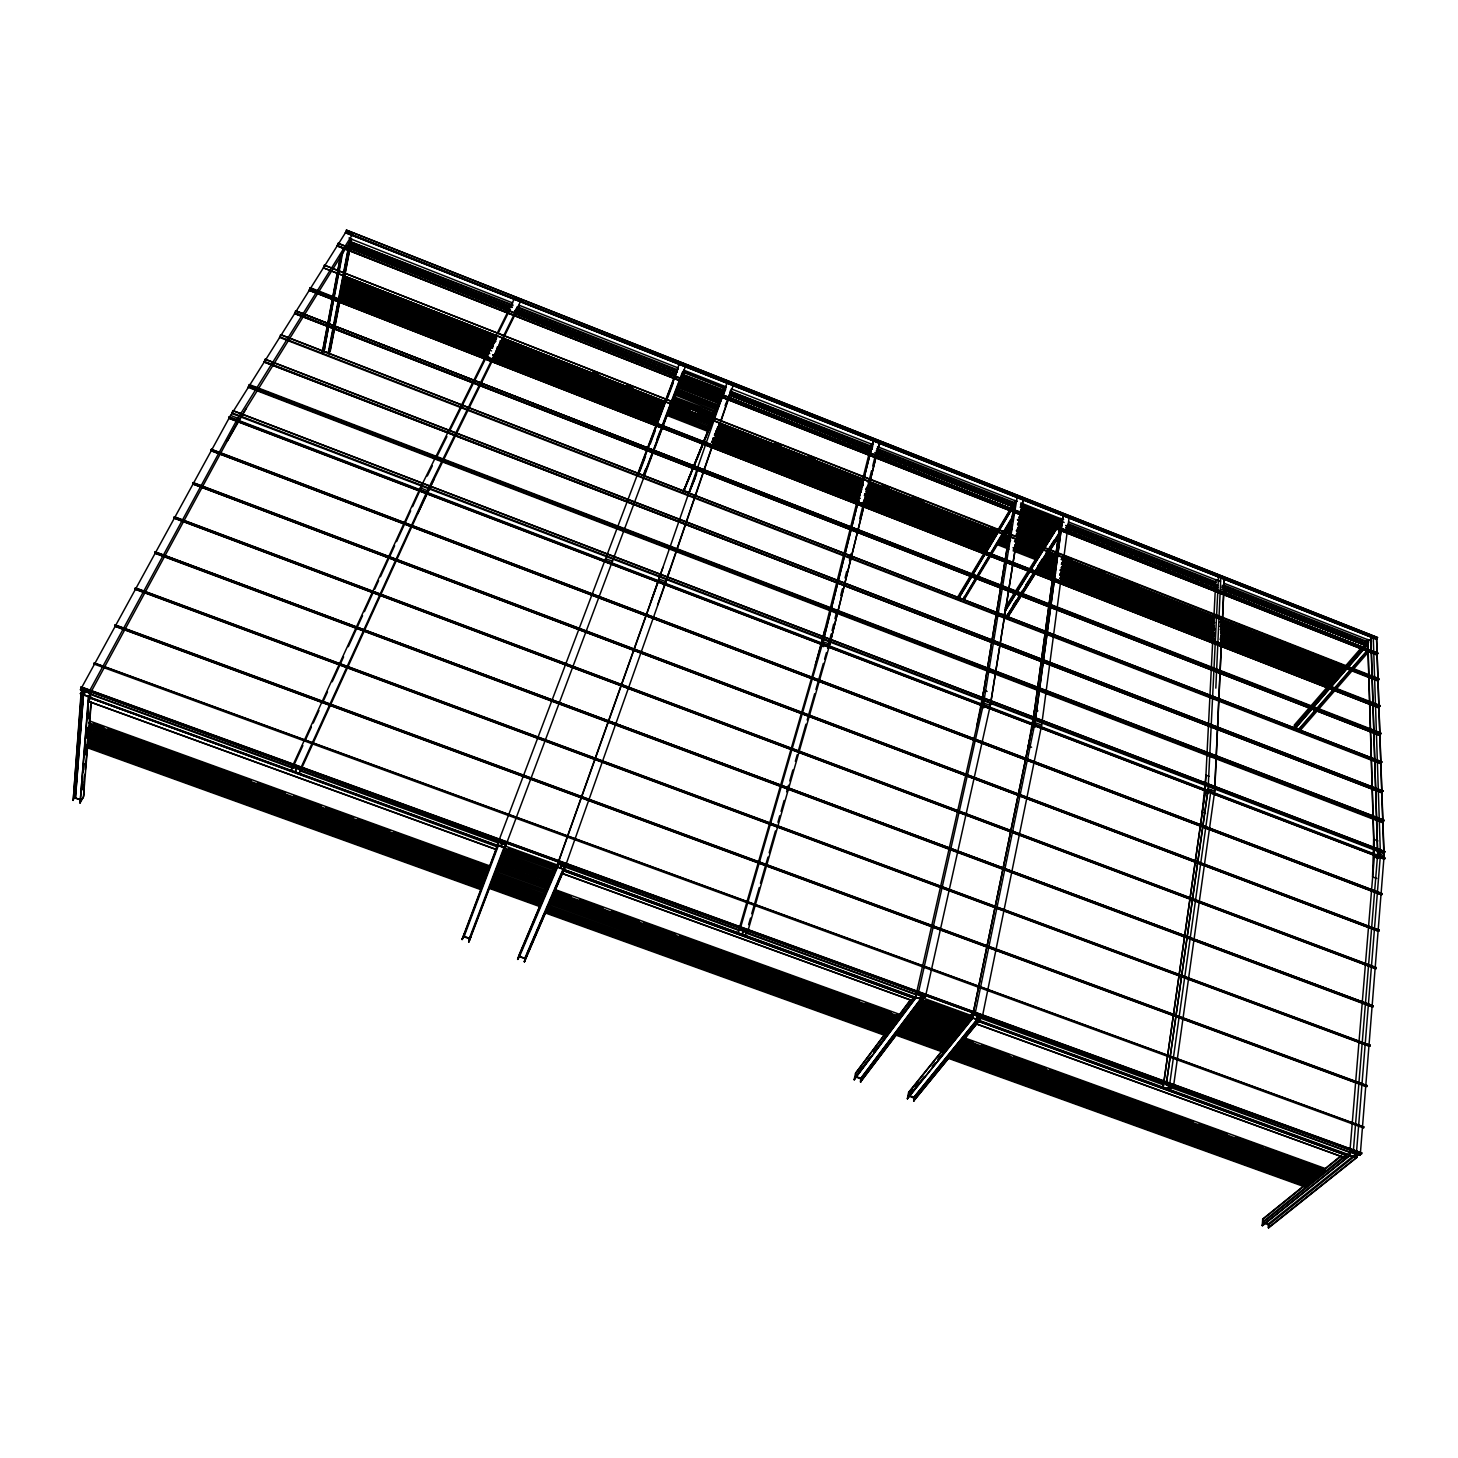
<?xml version="1.0" encoding="UTF-8"?>
<svg xmlns="http://www.w3.org/2000/svg" width="1458" height="1458" viewBox="0 0 1458 1458"><rect width="100%" height="100%" fill="white"/><g stroke="black" fill="none" stroke-linecap="round" stroke-linejoin="round"><path stroke-width="1.5" d="M1353.625 1156.376L1356.742 1157.597L80.372 693.789L82.541 689.67M80.372 693.607L84.254 694.701L84.218 691.384L80.427 689.67L88.519 692.605L84.637 691.657L84.655 695.01L88.446 696.541L80.117 802.902L83.434 796.943L88.264 738.951M81.229 686.937L80.664 688.067L1361.608 1154.043L1361.699 1152.895L81.229 686.937L81.138 688.358L1360.496 1153.825L1361.608 1153.096L81.156 687.155M1171.011 1085.353L1170.373 1089.855L1167.22 1088.634L1169.826 1086.283L1173.38 1087.376L1214.714 791.093L1224.374 577.86L1218.56 575.564L1208.099 788.778L1166.218 1084.788L1169.389 1086.246L1210.997 790.181M94.278 664.374L94.369 662.953L1363.74 1126.87L1363.649 1127.982L93.804 663.973L94.369 662.953M979.849 1017.976L1163.757 1084.989M1373.345 850.36L1372.543 876.878L1376.808 878.5M1373.472 845.932L1373.673 839.298L1377.865 840.901M1302.905 1186.593L1262.683 1219.07L1262.264 1225.613L1262.974 1222.715L1268.023 1224.447L1268.588 1227.873L1356.578 1157.707L1356.724 1153.169M977.425 1019.707L976.641 1024.117L1346.08 1158.308L1346.244 1153.788M1364.597 647.953L1364.907 643.233M1349.725 1155.392L1349.962 1148.594M1367.914 639.734L1367.622 644.454L1221.968 587.1M1350.4 1148.558L1350.545 1151.856L1356.341 1154.153L1380.434 854.753L1373.254 637.11M1295.925 727.67L1367.987 644.4L1368.497 642.377M90.25 697.744L497.324 845.676M115.2 624.917L114.653 625.992L1366.911 1086.611L1367.003 1085.517L115.2 624.917L115.091 626.357L1365.818 1086.483L1366.911 1085.718L115.127 625.117M946.461 1057.615L1304.874 1186.903L1325.176 1170.555L1325.249 1168.532L964.139 1037.731M1214.587 791.238L1224.374 577.86L1221.312 577.186M1215.826 688.121L1220.838 576.694M135.485 587.902L134.938 588.959L1370.101 1046.279L1370.174 1045.222L135.485 587.902L135.357 589.36L1369.007 1046.188L1370.101 1045.404L135.412 588.103M1205.219 792.204L1163.101 1087.376L1205.073 792.35L1215.808 579.573L1218.833 580.339M948.684 1056.011L948.429 1057.451L1304.272 1185.828L1304.363 1183.823M725.391 388.575L726.011 386.789L683.766 370.132L653.585 449.501M1268.588 1227.873L1268.861 1223.499M155.222 551.871L155.077 553.347L1372.124 1006.913L1373.272 1005.911L155.222 551.871L154.694 552.91L1373.199 1006.949L1373.272 1005.911L155.149 552.072M155.587 552.309L1372.288 1005.82M1294.23 729.292L1294.522 724.79L1360.806 648.336M1268.533 1223.991L1263.065 1222.369L1262.956 1219.161L1303.179 1186.684M1367.167 651.325L1299.351 729.401L1294.813 727.068L1294.522 724.79M916.244 994.793L745.931 933.047M173.921 517.79L174.431 516.788L1376.297 967.565L1376.152 968.641L173.921 517.79L1376.224 968.568M682.854 372.555L682.453 374.433M237.144 422.856L88.428 696.724C94.132 692.805 81.466 688.067 81.338 694.136L73.21 800.442L81.01 694.026L82.796 690.964M174.431 516.788L174.267 518.264L1375.149 968.586L1376.297 967.565M82.596 693.935L74.54 798.018L81.028 799.841L79.825 802.793M75.543 792.35L76.6 778.754M76.946 774.234L78.003 760.657M78.532 753.859L79.406 742.541M79.935 735.761L80.992 722.166M81.338 717.646L82.395 704.068M82.924 697.27L83.27 692.75M75.379 797.781L83.489 693.68M85.001 774.234C81.648 778.936 89.43 807.331 75.506 797.526L83.616 693.443M1353.698 1156.194L1356.778 1154.244L1360.223 1155.337L1384.098 855.755L1376.552 637.875L1370.83 635.633L1377.591 853.477L1384.098 855.755M1379.25 930.149L1379.104 931.188L192.656 483.6L193.149 482.598L1379.25 930.149L1378.12 931.188L192.985 484.111L193.149 482.598M1384.936 857.978L1384.79 858.981L228.706 417.699L229.179 416.842L1384.936 857.978L1383.824 859.035L228.979 418.355L229.179 416.842M80.117 802.902L88.756 696.833M1356.578 1157.707L1357.106 1153.078M81.757 788.432L82.304 781.652M83.051 772.612L83.78 763.573M84.528 754.551L85.257 745.512M86.004 736.472L86.733 727.433M87.48 718.393L88.209 709.372M88.956 700.332L89.321 695.812M81.703 790.455L82.45 781.415M83.179 772.375L83.926 763.336M84.655 754.296L85.402 745.275M86.131 736.235L86.879 727.196M87.626 718.156L88.173 711.376M89.102 700.077L89.467 695.557M82.085 789.106L82.45 784.586M84.856 755.226L85.603 746.186M86.532 734.905L87.079 728.125M87.826 719.086L88.191 714.566M89.302 701.025L89.667 696.505M85.894 749.54L86.259 745.02M86.824 738.24L87.571 729.2M481.486 887.758L480.776 889.635L86.678 747.48L89.758 721.017L489.724 865.888L489.013 867.783L88.719 722.84M85.384 769.715L87.261 747.097M89.321 722.239L90.833 704.159M89.011 729.984L91.344 702.009M92.255 690.91L88.738 697.033M487.191 868.057L479.591 888.305L88.3 747.152L90.214 724.334L487.191 868.057L487.901 866.161M643.707 475.399L651.981 453.693M1020.8 502.955L1061.205 518.884L1060.987 520.943L1064.121 522.474M211.392 449.301L211.21 450.814L1380.999 894.683L1382.129 893.626L211.392 449.301L210.918 450.267L1382.056 894.592L1382.129 893.626L211.337 449.501M229.435 417.498L1383.897 858.106M1059.656 534.794L1006.931 618.046L1006.968 615.823L1059.601 532.334M659.125 579.191L666.106 581.633L564.173 869.661L524.479 961.806L524.953 958.69L519.431 956.648L558.031 866.034M349.956 245.527L508.678 308.002M978.245 1019.598L914.166 1098.239L913.656 1100.954L979.594 1020.509L980.505 1016.044M923.953 995.486L922.969 999.915L860.493 1081.945L922.568 999.933C926.359 995.632 914.512 991.258 916.098 997.582L854.133 1079.667L855.518 1073.325L910.43 999.842M1013.146 516.97L963.665 599.402C958.27 599.293 957.961 591.401 958.307 599.22L1015.333 503.247M973.525 1014.586L982.127 1017.812L1041.668 725.027L1069.224 516.679M463.68 935.872L469.512 938.46L471.244 935.763L468.929 941.923L469.385 938.77L463.972 936.801L462.004 939.462L497.433 845.385M1060.841 518.501L1032.319 726.449L972.194 1017.976L1032.428 726.284L1060.841 518.501L1063.611 519.467M1067.256 515.895L1063.192 514.528L1034.943 722.658L1041.668 725.027M1063.301 514.346L1035.052 722.494L974.801 1015.151L1163.885 1083.677M860.493 1081.945L860.676 1078.72L923.351 995.996M1170.227 1089.964L1170.865 1085.481M1166.218 1084.788L1208.226 788.614M1019.871 497.524L1017.228 496.394L1023.279 498.563L990.255 705.599L925.338 997.163L917.137 994.247L917.41 991.003M1023.279 498.563L990.365 705.435L983.603 703.066L1017.32 496.212M981.106 706.893L1014.859 500.604L1017.356 501.37M921.073 995.632L919.233 998.365L915.515 997.363L981.216 706.729L1014.95 500.422M1012.435 506.363L877.224 453.11M1014.458 503.484L876.823 449.264M979.375 1020.782C982.838 1016.262 971.174 1011.724 972.778 1018.194L907.35 1098.694L908.607 1092.315L942.542 1050.125M980.25 1016.208L979.484 1020.636L976.277 1019.106L979.175 1016.736M970.427 1018.285L923.771 1001.318L898.164 1035.052L943.654 1051.473L970.427 1018.285L970.791 1016.299L967.966 1019.78M1014.622 550.395L1035.198 558.45L1059.037 520.47L1059.273 519.139L1055.045 525.882L1021.657 512.742M1005.564 610.446L1061.26 521.344M231.731 413.598L232.861 410.609L1385.1 851.709L1383.988 852.839L232.132 412.869M232.861 410.609L1385.1 851.709M1050.197 551.543L1049.869 553.202M248.152 387.464L249.263 384.529L1383.988 820.125L1382.931 822.075M1035.727 573.049L1049.541 550.267M1049.049 553.347L1037.367 572.721L1049.96 552.855L1056.303 555.37M302.863 745.585L291.454 770.517C296.138 775.583 298.052 765.414 292.165 766.689M943.654 1051.473L944.019 1049.523M1035.198 558.45L1053.35 528.58M944.893 1050.726L944.529 1052.676L896.214 1035.235L896.597 1033.285L923.242 998.056L972.832 1016.098L968.641 1021.293M1013.073 550.796L1035.854 559.708L1036.091 558.378M322.182 352.945L340.826 254.056M264.117 362.021L1381.984 792.879L264.117 362.021L265.192 359.215L1382.968 791.02L1381.965 792.186L264.481 361.438M265.174 359.324L1382.968 791.02M322.418 353.036L341.081 254.166M341.591 254.749L323.312 351.414L328.579 352.872L329.982 351.105L339.696 300.64M324.041 351.141L333.317 300.111M334.137 295.719L341.208 258.376M323.949 351.287L343.596 247.878M328.196 352.909L349.209 243.213L351.56 238.984L348.972 237.982M349.501 243.121L328.67 353.492L338.766 300.84M339.532 297.487L343.669 275.89M344.252 272.318L349.72 243.796M329.089 352.708L339.204 300.056M341.737 286.898L342.575 282.506M343.432 278.113L349.738 245.199M510.409 309.625L349.519 246.293L350.394 241.864L512.669 305.834M350.667 243.595L339.86 300.384L346.22 302.863M328.743 353.857L330.237 351.196L350.503 245.892M351.743 239.513L349.428 243.504L511.886 307.474M486.699 355.661L340.607 299.09L344.744 277.385M426.246 495.009L299.327 773.378C293.368 774.69 295.537 764.192 300.075 769.569M913.929 1101.045L914.749 1096.799M1008.007 613.782L1007.168 618.137L1058.69 536.781M279.553 337.527L280.647 334.666L1381.947 761.933L1380.963 763.117L279.936 336.853M280.647 334.666L1381.947 761.933L1380.89 763.099M907.623 1098.803L908.48 1095.887L914.148 1098.184M941.412 1051.983L908.881 1092.425L908.607 1095.559L914.403 1097.145M976.714 726.339L983.84 690.181L987.121 691.438M294.589 313.543L1379.997 735.488L294.589 313.543L295.646 310.827L1380.963 733.666L1379.906 734.832L294.972 313.014L1379.979 734.832M1380.963 733.666L295.646 310.827M914.02 996.652L913.127 1001.045L562.46 873.652L564.629 866.435L558.578 864.193L557.138 867.091M1011.816 509.115L1012.781 504.559M309.187 290.342L1379.049 707.95L309.187 290.342L310.208 287.682L1379.997 706.146L1378.958 707.312L309.533 289.85L1379.031 707.312M1008.444 547.989L998.147 543.962L998.42 542.649L1008.699 546.677M897.217 1016.499L555.571 892.825L547.023 912.635L883.985 1034.196L897.618 1014.549M899.185 1016.299L899.586 1014.349L555.079 889.562L554.423 891.476L899.185 1016.299L884.897 1035.417L545.201 912.89M996.78 542.996L996.507 544.308L1008.936 549.174M323.694 267.324L324.369 265.192L1379.031 678.663L1378.102 680.54L323.348 267.816L1378.12 681.159M324.369 265.192L1379.049 679.373L1378.029 680.54M984.824 551.817L984.97 550.832M884.897 1035.417L885.298 1033.467M337.126 245.91L1377.227 655.061L337.126 245.91L338.128 243.322L1378.138 653.293L1377.136 654.46L337.436 245.4M338.128 243.322L1378.138 653.293M349.756 245.655L508.55 308.112M345.437 232.697L1376.68 639.315L345.437 232.697L346.421 230.127L1377.573 637.547L1376.589 638.732L345.765 232.241L1376.662 638.732M346.421 230.127L1377.573 637.547M351.032 233.426L346.202 231.53L349.155 233.207M963.392 598.746L964.212 596.832M860.767 1082.036L861.678 1077.808M854.424 1079.777L855.336 1076.879L860.621 1078.701M958.307 599.22L959.2 597.324M555.024 894.082L896.251 1017.593L897.344 1014.896M551.634 901.937L890.966 1024.482M552.199 900.625L891.895 1023.443L892.97 1020.764M983.713 702.902L917.975 994.484L925.447 997.035M549.958 905.837L888.414 1028.09L889.453 1025.284M547.734 910.977L884.988 1032.683L886.063 1030.022L884.988 1032.683M886.92 1028.874L885.844 1031.535L548.281 909.701L550.468 904.288M548.846 908.407L886.664 1030.277M547.169 912.271L884.131 1033.831L885.206 1031.17M554.295 868.458L505.561 850.743M552.564 872.558L503.958 854.898M505.015 852.128L553.712 869.825M550.814 876.714L502.372 859.035M551.981 873.907L503.393 856.375L551.962 873.998L553.111 871.283L504.486 853.513M503.976 854.825L500.24 864.594L548.536 882.108L552.491 872.449M549.119 880.668L500.787 863.136L549.065 880.559L547.406 884.787L499.219 867.237M549.666 879.411L501.315 861.769M550.249 878.062L501.844 860.402M547.971 883.457L499.748 865.87M545.729 888.687L497.67 871.301M494.062 880.687L541.793 898.037L546.276 887.466L498.18 869.934M543.488 893.991L495.611 876.677M543.98 892.533L496.121 875.329M827.615 648.354L831.169 634.03M832.062 630.621L833.684 624.042M834.942 618.739L836.582 612.105M840.737 595.52L842.36 588.923M845.075 577.969L846.697 571.372M849.413 560.401L851.035 553.821M859.728 518.72L862.79 506.108M864.065 501.169L867.164 488.448M868.403 483.6L871.538 470.788M872.741 466.05L875.894 453.128M829.766 644.327L879.739 441.938L873.688 439.551L822.986 641.739L829.857 644.163L747.48 932.464L743.853 931.316L742.158 934.068L745.494 935.562L746.824 931.079M829.857 644.163L879.739 441.938M540.699 900.57L493.041 883.348M542.34 896.725L494.572 879.356M491.528 887.321L539.041 904.47M540.134 901.955L492.531 884.66M820.854 645.766L871.501 444.107M873.688 439.551L823.077 641.575L739.953 929.73C747.134 928.946 740.828 937.476 737.985 932.847L820.945 645.602L823.679 646.641M525.099 959.072L563.9 869.004M815.314 664.976L824.973 629.419M350.576 241.7L513.034 305.032M748.61 924.664L750.542 918.03M751.708 913.783L759.254 887.558M760.438 883.275L767.983 857.085M769.168 852.766L775.437 830.969M777.934 822.276L779.757 815.733M781.051 811.395L784.112 800.478M786.646 791.803L788.486 785.224M789.762 780.923L792.842 769.97M795.357 761.331L797.198 754.715M798.474 750.451L805.928 724.207M807.185 719.997L814.658 693.698M815.897 689.525L823.351 663.408M824.608 659.052L826.467 652.528M861.277 1078.209L855.664 1076.66M517.918 299.747C527.231 302.444 508.97 295.938 517.207 299.2M519.558 305.433L426.21 495.21M90.596 693.953L506.181 844.528L498.454 841.722M565.066 867.073L739.552 930.714M664.265 586.025L675.637 552.801M677.113 548.481L731.588 389.195M666.014 581.815L733.483 384.493M870.663 451.433L729.346 394.881L870.973 450.595M730.713 391.673L870.462 446.768M657.376 583.4L727.414 381.868L731.515 383.49M656.209 422.219L655.681 423.658L649.302 421.198M492.932 358.468L656.136 422.419L493.059 358.139M493.515 357.155L656.756 420.797M656.72 420.906L494.572 357.064M729.073 395.701L728.471 397.414L868.075 452.344M564.1 869.825L566.415 863.264M731.661 389.013L730.112 393.423L872.103 449.337M657.576 604.979L669.732 570.042M495.811 352.563L658.451 416.277L495.975 352.763M496.267 351.56L658.888 415.147L496.23 351.05M496.686 350.066L659.417 413.707L496.649 349.537M492.877 354.75L657.376 419.157L494.043 355.333M495.283 354.385L657.795 418.027L495.392 354.075M557.175 866.562L517.608 959.346L519.795 953.149L519.595 956.412L525.08 958.307L526.374 955.5M524.479 961.806L526.666 955.61M650.633 602.336L662.916 567.417M90.469 730.476L89.467 733.338L484.111 875.912M483.619 877.242L89.339 734.832L90.341 731.989M89.339 743.89L88.337 746.733L479.646 887.794L483.163 878.463L89.211 736.326L90.323 733.429M482.58 879.994L89.084 737.821L90.214 734.923M90.086 736.418L88.956 739.315L482.088 881.306M89.831 737.967L88.829 740.81L481.614 882.546L88.956 740.737L89.959 737.894M481.122 883.858L88.719 742.286L89.831 739.388M88.701 743.708L480.63 885.17L88.592 743.762L89.703 740.864M480.101 886.573L88.464 745.257L89.576 742.359M88.464 746.66L89.448 743.835M500.076 346.348L661.057 409.352L500.039 345.838M500.495 344.835L661.604 407.912L499.42 343.906M660.018 412.14L497.069 348.043M497.524 347.04L660.51 410.81L499.62 347.35M540.663 904.762L539.989 906.657L489.396 888.396L490.107 886.519M725.756 386.68L724.28 390.908L725.337 389.122M663.244 403.538L502.7 340.479M503.119 338.967L663.973 401.624L655.79 423.349M723.678 393.077L682.945 492.622L711.887 421.016M517.9 959.437L519.358 956.63M683.182 492.713L725.756 388.994M538.822 905.327L554.951 867.273L506.035 849.485L491.2 888.141L538.822 905.327L539.496 903.431M706.838 430.001L707.294 428.743L668.857 413.707L668.384 414.965L706.838 430.001L711.194 419.23M657.449 583.218L556.537 866.872L560.291 867.875L561.148 864.703M565.722 866.198L557.977 863.537L659.198 579.008M493.551 882.017L541.228 899.349L493.515 882.108L495.629 876.568M497.123 872.741L545.146 890.127L546.203 887.339M344.507 276.801L496.923 336.689M344.325 278.077L496.631 337.892M495.665 341.263L343.705 281.248L495.793 340.935M496.048 339.204L344.015 279.663L495.939 339.532M494.134 342.357L343.414 282.834L495.21 342.266M493.715 343.869L343.104 284.401L493.679 343.341M491.182 344.562L342.794 285.987L493.26 344.853M492.877 346.895L342.502 287.554L492.84 346.384M489.943 349.082L341.883 290.707L489.888 348.571M490.344 347.587L342.193 289.14L492.421 347.897M341.591 292.274L491.601 350.904M341.281 293.842L489.068 351.597M340.99 295.391L488.649 353.091M488.248 354.604L340.68 296.958L488.12 354.914M644.636 473.012L643.78 474.852M504.523 847.973C509.17 843.599 496.741 839.444 497.743 845.512M682.38 364.518L679.574 363.224L685.825 365.466L504.832 848.082L501.297 846.424L503.01 843.544M487.665 866.435L485.077 873.342L89.831 730.258M657.412 419.047L492.749 355.059M661.604 407.912L499.31 344.234M662.752 404.868L500.276 340.862M499.766 839.207L495.884 849.467L88.391 701.444L91.016 696.851M462.295 939.553L497.925 845.02M675.601 374.487L514.893 310.609M677.205 370.223L647.972 447.788M638.458 472.993L646.386 451.962M678.025 368.09L676.439 372.282L516.096 309.132M463.972 936.801L498.8 844.492M638.531 473.504L646.769 451.67M648.209 447.879L677.387 370.496L676.749 372.191L516.15 308.95M639.971 471.08L645.511 456.372M650.213 443.925L655.043 431.149M667.673 397.688L673.231 382.98M669.131 413.252L707.586 428.16L669.313 412.814M708.059 426.829L669.86 411.375M670.789 408.914L709.445 423.549L670.972 408.477M671.354 407.456L709.918 422.419L671.518 407.019M671.956 405.889L710.502 420.979L671.901 406.017M672.63 404.103L709.044 418.738M673.578 401.643L712.251 416.642L673.687 401.315M674.125 400.166L712.962 414.874L674.307 399.729M675.254 397.25L714.128 411.976M675.983 395.318L714.602 410.828M715.204 409.37L676.494 393.988M676.931 392.822L715.787 407.912L677.059 392.512M677.496 391.345L716.388 406.454L677.606 391.036M678.061 389.869L716.971 404.996L678.17 389.559M717.701 403.21L678.735 388.065M679.191 386.917L718.174 402.043L679.373 386.443M679.756 385.422L718.885 400.257L679.938 384.948M680.321 383.928L719.487 398.781L680.449 383.618M680.886 382.452L719.96 397.633L681.014 382.124M682.599 377.968L721.892 392.858L682.8 377.476M683.182 376.456L722.366 391.692M722.968 390.033L683.747 374.961L722.858 390.361M679.647 363.024L497.123 845.276L500.896 846.278L501.516 843.016M462.004 939.462L464.628 933.393M639.479 471.007L639.06 473.121M677.697 369.694L678.334 367.999L519.176 305.269M708.643 425.39L670.352 410.044M713.327 413.872L674.799 398.399L713.436 413.543M720.562 396.157L711.668 418.1L697.361 412.632M682.144 379.135L721.291 394.353M722.257 391.837L683.292 376.146M723.697 388.393L684.44 372.902M718.047 426.52L861.897 482.507M862.48 481.432L718.648 424.879L862.589 481.122M643.361 474.998L645.821 468.528M656.938 439.314L660.201 430.748M662.533 424.624L682.544 371.972M644.108 475.162L683.547 371.498L725.319 387.956L713.108 417.826M685.825 365.466L682.818 364.682M668.384 414.965L684.895 371.644M469.257 938.697L504.377 846.533M539.023 904.561L540.098 901.718M553.694 869.916L554.805 867M468.638 941.832L506.91 841.594L505.179 844.437M468.929 941.923L507.22 841.722M730.804 391.4L872.813 446.768M554.386 895.267L553.329 898.019L893.626 1021.11L894.665 1018.304M554.969 893.845L553.894 896.706L894.501 1019.944M485.587 871.993L89.959 728.763M486.589 869.314L90.214 725.738M986.392 549.192L863.847 501.333M987.175 547.88L864.539 499.966M987.959 546.568L865.232 498.618M988.743 545.256L865.924 497.251M988.98 544.217L866.216 496.212M990.547 541.574L867.619 493.478M864.922 493.715L990.182 542.923L865.195 493.679M991.349 540.244L866.198 491.291M992.133 538.931L865.742 489.469M866.562 487.774L993.354 537.638L866.836 487.737M995.049 534.649L867.947 485.022M996.652 531.988L869.351 482.252M995.85 533.318L868.658 483.637M1009.082 546.276L998.821 542.267L1007.606 545.201M1008.28 544.199L999.732 540.645L1007.842 544.162M1008.626 542.85L1000.534 539.314L1009.191 542.576M1009.428 541.519L1001.336 538.002L1009.993 541.246M1010.23 540.207L1002.01 536.981L1008.754 539.114M1003.25 535.687L1009.556 537.802M1006.002 530.329L1010.576 531.97M1006.804 528.981L1011.396 530.621M1011.87 528.962L1007.733 527.34L1011.743 529.272M1035.763 556.719L1013.31 547.588M1013.201 547.898L1036.237 556.774L1013.766 547.625M1036.583 555.425L1016.044 547.388M1014.914 544.946L1037.877 554.168L1015.369 544.982M1038.224 552.801L1015.606 543.943M1014.476 541.501L1039.536 551.543L1014.932 541.538M1015.278 540.189L1040.356 550.213L1015.734 540.225M1041.522 547.552L1016.773 537.838M1041.176 548.901L1016.426 539.205M1042.361 546.221L1016.098 535.414M1044.019 543.579L1017.265 532.735M1043.782 544.636L1016.445 534.065M1044.839 542.248L1018.067 531.386M1016.335 530.912L1045.459 541.975L1016.463 530.603M1046.516 539.606L1017.502 528.215M1017.155 529.582L1046.297 540.645L1017.283 529.272M1048.174 536.927L1017.648 524.406M1018.778 526.885L1047.956 537.984L1018.905 526.575M1049.013 535.596L1017.994 523.058M1050.471 533.974L1019.288 521.709M1051.546 531.587L1020.327 519.303M1017.556 519.54L1051.2 532.954L1018.012 519.54M1052.384 530.238L1019.069 517.134M1055.774 524.844L1022.35 511.685M1038.406 571.135L1053.241 576.931M1053.952 575.946L1038.625 570.078L1054.061 575.637M1056.613 523.495L1021.22 509.188M1054.28 574.58L1039.445 568.784L1052.767 573.523M1057.469 522.128L1020.418 506.983M1055.501 573.322L1040.265 567.508L1055.61 573.012M1054.225 571.208L1041.085 566.196L1054.334 570.898M1020.782 505.616L1058.964 520.47M1042.397 564.975L1055.173 569.604M1054.116 566.433L1043.673 562.004L1054.735 566.196M1054.954 565.139L1044.511 560.692L1055.556 564.884M1055.774 563.845L1045.204 559.708L1054.28 562.752M1054.499 561.713L1046.151 558.086L1057.232 562.278M1046.862 557.084L1055.337 560.401M1047.701 555.771L1056.667 559.143M1048.539 554.459L1057.014 557.776M729.273 395.136L870.918 450.777M1329.751 685.388L1221.986 642.942M1331.701 684.094L1221.494 641.046M1220.419 642.577L1330.68 685.278L1220.546 642.267M1332.721 682.909L1220.31 638.987M1220.911 636.016L1334.781 680.54L1332.812 681.834L1333.742 681.724L1222.077 638.075M1333.851 680.649L1334.781 680.54M1334.872 679.446L1335.801 679.337L1221.057 634.959M1220.583 633.027L1336.84 678.152L1220.71 632.736M1220.966 631.35L1337.861 676.949L1221.658 631.496M1339.118 674.38L1220.638 628.362M1220.364 629.728L1338.9 675.765L1220.492 629.419M1340.03 673.487L1340.977 673.359L1221.585 627.122M1341.068 672.284L1342.016 672.156L1220.419 625.045M1342.107 671.081L1343.055 670.953L1220.073 622.785M1343.146 669.878L1344.094 669.751L1220.328 621.418M1344.185 668.675L1345.315 667.199L1329.532 686.426M727.414 381.868L730.13 383.345M887.558 1029.239L549.411 907.022L887.558 1029.239L888.633 1026.56M889.289 1026.924L890.364 1024.245L889.289 1026.924L550.45 904.379M893.79 1019.47L892.752 1022.277L552.782 899.24L892.715 1022.167L893.845 1019.598M901.5 1029.421L900.406 1032.1L945.896 1048.539L946.935 1045.732M951.545 1040.01L950.507 1042.816L904.817 1026.286L905.91 1023.589M910.12 1019.124L911.214 1016.408L910.156 1019.251L956.102 1035.873L957.195 1033.175M911.068 1018.067L957.031 1034.724L911.068 1018.067L912.107 1015.224M721.163 394.662L724.152 387.117L717.956 384.675M682.945 492.622L725.41 388.484M961.915 1027.325L960.804 1030.041L914.658 1013.31L915.77 1010.576M916.626 1009.264L915.569 1012.125L961.751 1028.874L962.809 1026.031L961.751 1028.874M922.112 1002.047L921.037 1004.908L967.474 1021.766L968.586 1019.033M944.055 1050.817L945.094 1048.01L944.055 1050.817L898.657 1034.415M944.984 1049.669L899.477 1033.139L944.984 1049.669L946.06 1047.008M947.846 1044.602L946.807 1047.391L947.9 1044.712M903.924 1027.453L949.577 1043.964L950.671 1041.285M908.37 1021.602L954.225 1038.205L955.336 1035.508M955.154 1037.039L956.211 1034.214L955.154 1037.039L909.263 1020.418M912.854 1015.697L958.908 1032.392L959.965 1029.548M960.913 1028.382L959.856 1031.207L963.738 1025.029M952.347 1052.64L1309.393 1181.563L952.347 1052.64L953.423 1049.979M964.704 1023.662L963.647 1026.505L916.681 1009.392M964.613 1025.32L918.248 1008.407L964.613 1025.32L965.652 1022.477M965.56 1024.154L919.16 1007.205L965.56 1024.154L966.672 1021.42M966.508 1022.951L967.638 1020.217L966.508 1022.951L920.126 1006.111M968.44 1020.582L969.497 1017.72L968.44 1020.582L921.966 1003.705M922.878 1002.484L969.388 1019.397L970.518 1016.645M696.559 474.342L688.923 493.004L697.981 469.531M689.178 492.622L695.12 478.115M725.082 405.67L730.185 393.241M519.795 953.149L539.879 905.837M557.339 864.703L559.088 860.584L517.608 959.346M557.649 864.813L559.398 860.694M524.698 958.526L563.572 868.057M527.267 953.441L544.034 914.458M554.623 889.817L561.694 873.415M525.5 957.997L562.551 871.866M524.206 961.697L563.881 869.551L914.148 997.181M948.684 1057.123L1304.509 1185.5L1305.511 1182.784M1305.73 1184.534L1306.842 1181.946L1305.73 1184.534L949.541 1055.884M1306.951 1183.55L1307.935 1180.816L1306.951 1183.55L950.507 1054.881L948.429 1057.451M1314.187 1176.005L1313.075 1178.593L955.045 1049.122L951.381 1053.642L1308.172 1182.566L1309.156 1179.832M954.133 1050.252L1311.835 1179.595L1312.947 1177.007M1315.535 1176.606L1316.538 1173.872L1315.535 1176.606L956.904 1046.844M956.958 1046.972L957.888 1045.823L1316.774 1175.604L1317.759 1172.87M1318.998 1171.868L1317.996 1174.619L958.763 1044.566L962.517 1040.155L1323.026 1170.665M959.747 1043.545L1319.235 1173.617L1320.237 1170.865M1321.495 1169.863L1320.492 1172.615L1321.604 1170.009M557.977 863.537L916.262 994.338M323.731 350.685L324.642 349.027M300.038 769.715L427.431 490.508M292.129 766.853L420.341 487.81L427.376 490.708L521.035 300.476M305.706 739.406L311.392 727.013M313.251 723.059L318.974 710.502M323.676 700.35L327.503 691.93M332.205 681.779L343.614 656.847M348.316 646.696L362.568 615.586M364.409 611.667L372.938 592.987M374.779 589.068L378.606 580.667M380.429 576.767L394.644 545.729M396.54 541.629L410.682 510.81M412.578 506.691L419.175 492.312M417.735 513.781L433.791 479.791M420.086 490.581L422 486.735M427.285 476.001L432.333 465.813M437.4 455.625L446.895 436.598M450.558 429.126L485.113 359.652M487.008 355.734L496.176 337.381M498.144 333.317L508.259 312.941M420.287 488.011L514.729 297.997M88.519 692.787L237.854 418.136M80.427 689.834L230.601 415.366L237.818 418.337L352.581 234.282L349.574 233.262M72.9 800.333L75.123 796.341M88.3 747.152L89.066 745.803M86.678 747.48L87.699 745.676M348.553 248.115L350.886 243.905M91.963 690.6L89.74 693.334M227.193 441.318L246.42 408.112M996.215 531.97L985.189 550.468L862.881 502.7M959.018 594.809L984.423 552.655M1013.037 504.632L984.715 552.126L974.144 548.026M1014.987 500.878L1014.112 505.252L876.349 450.996M958.872 596.65L985.207 552.491M986.738 550.286L997.564 532.134M998.949 529.436L1014.64 502.646L877.042 448.426M958.69 597.488L1013.656 505.325M958.088 599.147L1014.221 505.088M963.301 598.91L1013.93 514.364M963.847 598.564L989.144 556.391M991.458 552.564L1002.229 534.776M1004.106 531.459L1011.378 519.522M964.449 599.238L1013.018 518.829M998.147 543.962L1011.998 520.925M237.107 423.075L351.56 238.984M1349.652 1151.966L1166.364 1084.661M230.583 415.585L346.202 231.53M1004.999 607.913L1060.968 518.775L1060.422 523.276M1035.854 559.708L1060.731 520.105L1020.545 504.268M1004.872 609.754L1060.895 520.652M309.843 288.32L1379.961 705.417M1004.708 610.592L1060.731 521.508M1005.218 610.428L1061.278 521.162M1012.563 606.127L1016.153 600.441M1018.541 596.668L1022.131 590.982M1025.721 585.296L1034.105 572.046M1037.695 566.36L1042.488 558.797M1046.06 553.111L1054.444 539.861M1057.724 535.961L1007.004 615.64M1007.278 616.26L1058.763 534.922M90.287 694.373L293.186 768.384M917.009 991.039L915.697 997.636L854.133 1079.667M883.931 1035.781L855.518 1073.325M898.657 1016.08L910.721 999.951M884.714 1036.602L894.1 1024.081M896.779 1020.491L903.486 1011.542M856.32 1075.421L861.678 1068.258M873.743 1052.166L877.752 1046.789M887.138 1034.269L899.203 1018.176M904.561 1011.014L911.268 1002.083M861.022 1069.498L870.408 1056.977M878.463 1046.243L903.942 1012.253M909.3 1005.091L916.007 996.142M856.939 1075.111L871.702 1055.446M874.381 1051.856L902.538 1014.294M909.245 1005.364L915.952 996.415M860.73 1078.464L921.328 998.092M861.04 1079.376L923.096 997.272M1370.812 640.244L1367.677 639.643L1374.201 856.867L1378.43 858.489M1376.552 637.875L1383.934 855.901M970.828 1014.968L973.652 1011.451L972.486 1018.085L907.35 1098.694M953.878 1037.276L956.703 1033.777M909.792 1093.227L912.617 1089.727M915.442 1086.21L918.285 1082.693M932.191 1066.399L935.034 1062.882M937.859 1059.383L949.176 1045.331M908.753 1095.924L924.372 1076.369M938.496 1059.073L941.321 1055.556M944.164 1052.056L948.411 1046.789M951.236 1043.29L972.522 1016.7M721.655 393.332L682.727 377.64M913.783 1097.437L977.808 1018.613M913.729 1097.692L977.771 1018.887M913.656 1100.954L979.193 1020.527M719.377 398.927L680.394 383.782M1380.926 732.918L295.628 310.937M1380.908 763.864L279.572 337.418M1381.892 792.168L1382.895 791.001M1363.503 644.837L1368.133 639.825L1368.497 642.194M1294.631 726.685L1328.402 687.575M1331.354 684.185L1367.713 641.739L1224.355 585.259M1328.894 687.502L1345.242 668.566L1220.747 619.796M1366.583 644.254L1295.014 727.378M715.914 407.602L676.986 392.676M1295.706 727.578L1367.75 644.308M1298.95 728.909L1367.203 650.45M1368.807 651.562L1299.461 731.315M1383.915 820.198L248.881 385.24L1384.025 820.927M1382.949 822.877L248.17 387.354M1384.025 853.677L231.749 413.489M977.571 1020.272L1346.591 1154.444M1365.034 645.165L1223.043 589.214M709.226 423.968L670.917 408.604M707.695 427.85L669.258 412.942M716.862 429.399L862.225 486.443M1169.389 1086.246L1166.71 1088.379L1163.229 1087.267M1306.076 1182.438L1312.893 1176.934L1311.835 1179.595M1315.116 1176.715L1318.633 1173.872M1323.882 1169.644L1341.378 1155.52M1304.272 1185.828L1341.652 1155.629M1262.774 1221.804L1346.791 1154.116M1262.701 1223.062L1348.504 1154.025M1262.264 1225.613L1349.871 1155.265M1262.537 1225.704L1350.163 1155.374L1350.381 1152.349L1354.19 1153.515M1268.023 1224.191L1354.682 1154.936M1268.496 1225.139L1354.628 1156.267M1268.314 1227.764L1356.305 1157.597C1358.163 1150.198 1352.313 1159.639 1349.598 1155.173L1374.347 856.721L1367.823 639.479M1369.098 1046.006L1370.174 1045.222M1365.909 1086.283L1367.003 1085.517M876.659 441.227L879.648 442.138M1362.556 1127.799L1363.74 1126.87M1360.587 1153.624L1361.699 1152.895M1360.223 1155.337L1353.206 1152.786L1377.737 853.331L1370.83 635.633M89.211 736.326L483.108 878.573M1058.836 520.779L1020.655 505.926M1051.2 532.954L1017.429 519.85M1047.846 538.294L1018.322 526.867M993.354 537.638L866.435 488.084M1046.17 540.954L1018.759 530.366M999.732 540.645L1008.407 543.889M990.182 542.923L864.794 494.025M1040.356 550.213L1015.151 540.499M1039.536 551.543L1016.408 542.631M1037.877 554.168L1014.804 545.256M562.569 865.214L560.747 868.111L564.246 869.515M1338.772 676.056L1221.804 630.421M1337.751 677.259L1220.856 631.66M1336.713 678.444L1222.004 633.72M922.367 996.087L919.615 998.42L922.969 999.915M952.366 1040.52L906.584 1023.953M111.92 738.131L118.317 740.445M369.986 831.479L376.383 833.794M628.034 924.828L634.449 927.142M660.073 936.419L666.488 938.733M696.395 949.559L702.811 951.874M1039.098 1073.507L1045.495 1075.822M957.833 1045.714L1316.774 1175.604M103.044 739.552L109.441 741.867M692.186 952.511L698.582 954.826M903.049 1028.619L948.593 1044.985M1314.296 1177.608L956.029 1048.102M955.099 1049.25L1313.075 1178.593M901.281 1030.952L946.807 1047.391M507.038 889.781L513.234 892.004M251.888 797.927L258.285 800.242M288.137 811.013L294.534 813.327M671.774 949.595L678.189 951.91M703.85 961.186L710.265 963.501M740.208 974.309L746.624 976.623M776.549 987.449L782.964 989.763M986.629 1063.338L993.044 1065.652M1018.668 1074.91L1025.083 1077.225M1054.991 1088.014L1061.388 1090.329M1091.295 1101.136L1097.692 1103.451M651.234 945.149L657.649 947.463M1023.115 1079.412L1029.512 1081.727M1055.1 1090.967L1061.497 1093.263M1249.141 1161.024L1255.538 1163.32M1285.391 1174.109L1291.788 1176.424M548.299 909.61L885.844 1031.535M950.452 1054.772L1306.824 1183.404M299.601 770.717L498.344 842.997M1170.173 1087.322L1349.762 1152.385M505.543 846.169L557.503 865.068M508.878 848.356L555.626 865.341M926.267 1000.115L968.659 1015.515M508.714 848.756L523.55 854.151M532.061 857.14L538.403 859.546M549.028 863.3L555.352 865.706M926.049 1000.388L932.391 1002.685M949.304 1008.845L968.404 1015.88M972.304 1017.848L975.894 1018.96L977.826 1016.262M497.233 845.932L90.123 697.945L496.923 846.734M88.391 701.262L495.957 849.303M562.533 873.488L913.237 1000.899M976.769 1023.972L1346.244 1158.181M962.699 1027.69L916.481 1010.923M913.765 1014.495L959.856 1031.207M923.734 1020.946L930.004 1023.224M93.385 723.296L104.047 727.141M108.311 728.69L251.195 780.431M257.592 782.764L285.312 792.788M293.842 795.886L321.562 805.928M325.827 807.477L353.547 817.519M357.811 819.05L389.815 830.641M394.079 832.19L485.769 865.396M556.227 890.911L571.171 896.324M579.701 899.422L603.175 907.915M611.704 911.013L639.442 921.055M643.707 922.604L675.71 934.195M679.975 935.726L859.199 1000.644M865.615 1002.958L891.202 1012.235M964.996 1038.953L973.525 1042.051M982.054 1045.131L1009.756 1055.173M1014.021 1056.704L1046.006 1068.295M1050.27 1069.844L1193.081 1121.566M1199.478 1123.881L1227.199 1133.905M1235.728 1137.003L1263.43 1147.045M1267.695 1148.576L1323.117 1168.66M108.165 729.109L123.201 734.449M140.132 740.682L159.432 747.571M161.455 748.41L167.852 750.724M172.117 752.273L199.928 762.224M208.366 765.395L219.101 769.186M225.407 771.574L231.895 773.815M240.424 776.895L246.821 779.21M257.392 783.146L268.126 786.937M293.641 796.268L304.376 800.059M325.608 807.86L340.607 813.181M357.593 819.432L376.838 826.303M393.842 832.554L413.07 839.425M415.147 840.282L421.544 842.596M425.809 844.146L453.566 854.078M457.794 855.718L472.756 861.04M479.117 863.446L485.532 865.669M579.555 899.714L590.217 903.668M611.54 911.305L626.484 916.699M643.543 922.878L662.734 929.839M679.793 936.018L698.983 942.962M711.777 947.591L775.765 970.864M780.012 972.304L807.768 982.455M811.997 983.895L822.695 987.868M829.055 990.073L844.018 995.595M865.305 1003.195L876.021 1007.168M981.835 1045.386L996.798 1050.908M1013.784 1056.959L1037.221 1065.452M1050.015 1070.081L1128.929 1098.767M1135.235 1100.954L1145.988 1104.945M1150.143 1106.349L1156.631 1108.791M1167.202 1112.527L1184.333 1118.833M1199.15 1124.1L1218.323 1131.043M1235.382 1137.222L1254.554 1144.165M1265.198 1148.011L1322.734 1168.842M963.793 1039.7L1325.176 1170.555M600.277 908.735L606.656 911.141M632.225 920.399L638.622 922.714M668.457 933.521L674.854 935.836M817.592 987.412L828.272 991.385M849.577 999.095L860.238 1002.958M885.808 1012.216L896.47 1016.08M970.335 1042.816L981.052 1046.698M1006.749 1056.011L1013.182 1058.326M1038.88 1067.639L1045.313 1069.972M1071.01 1079.266L1081.727 1083.148M1107.424 1092.443L1113.857 1094.776M1139.555 1104.089L1150.253 1107.971M1171.685 1115.716L1182.383 1119.598M1208.099 1128.893L1218.797 1132.775M1240.211 1140.539L1250.928 1144.402M1272.342 1152.166L1283.058 1156.048M1308.755 1165.343L1319.472 1169.225M326.246 811.067L332.661 813.382M394.699 835.835L401.114 838.15M426.775 847.444L433.19 849.777M463.134 860.603L469.549 862.936M769.168 971.393L775.601 973.707M837.712 996.197L844.146 998.53M869.843 1007.824L876.276 1010.157M990.729 1051.582L997.163 1053.915M94.296 663.171L1363.649 1127.052M174.359 516.989L1376.224 967.748M193.094 482.817L1379.177 930.332M193.039 483.892L1378.211 931.006M1031.608 747.225L1028.291 745.967L1034.615 709.609L1037.896 710.866M1205.529 813.364L1202.267 812.124L1205.93 775.146L1209.156 776.367M211.282 450.613L1381.091 894.501M605.544 558.724L612.56 561.202M1208.099 788.778L1214.714 791.093M229.034 418.154L1383.915 858.853M981.216 706.729L983.877 707.75M1032.428 726.284L1035.089 727.287M1205.073 792.35L1208.318 793.589M248.553 386.753L1383.004 822.093M684.44 488.43L684.203 490.581L688.741 492.604M1002.867 614.037L1006.913 615.786M373.029 312.887L377.257 314.527M434.484 336.871L442.959 340.188M466.268 349.3L470.515 350.941M527.741 373.284L536.216 376.601M593.442 398.945L597.671 400.604M620.999 409.698L627.341 412.177M711.34 444.982L715.568 446.622M772.54 468.875L776.75 470.515M806.292 482.051L810.52 483.71M867.492 505.944L873.816 508.423M901.244 519.139L907.587 521.6M932.901 531.496L937.13 533.136M951.892 538.913L956.12 540.554M1080.396 589.087L1088.853 592.385M1112.126 601.48L1116.372 603.138M1131.171 608.915L1135.418 610.574M1145.988 614.693L1150.216 616.351M1192.535 632.881L1201.009 636.18M1239.081 651.052L1243.328 652.71M1258.126 658.487L1262.373 660.146M1300.445 675.018L1306.805 677.496M1319.49 682.435L1327.965 685.752M309.825 288.283L1379.997 706.146M350.467 304.522L361.055 308.659M369.548 311.976L378.023 315.274M384.383 317.753L424.642 333.481M428.889 335.14L439.478 339.277M443.724 340.935L454.313 345.072M462.787 348.371L473.394 352.526M477.641 354.166L483.983 356.663M496.704 361.62L517.9 369.895M522.146 371.553L532.735 375.69M536.981 377.349L551.817 383.144M556.045 384.784L566.652 388.922M575.126 392.238L583.601 395.555M589.961 398.034L611.157 406.308M615.404 407.967L645.074 419.539M716.68 447.497L729.328 452.454M735.67 454.914L756.775 463.152M760.985 464.81L790.546 476.347M794.756 477.987L805.308 482.106M809.536 483.764L824.299 489.524M828.527 491.182L839.079 495.301M843.289 496.941L853.841 501.06M866.508 505.999L872.85 508.478M877.06 510.136L889.726 515.075M896.05 517.535L908.717 522.493M915.059 524.953L950.926 538.968M955.154 540.608L969.916 546.385M1041.613 574.379L1052.184 578.498M1060.659 581.815L1069.133 585.114M1075.475 587.592L1096.653 595.866M1100.881 597.507L1130.515 609.079M1134.743 610.738L1145.332 614.875M1149.578 616.534L1160.149 620.652M1168.623 623.969L1210.96 640.499M1227.891 647.115L1238.48 651.234M1242.708 652.892L1257.543 658.67M1261.771 660.328L1272.36 664.465M1276.588 666.124L1289.291 671.081M1295.633 673.56L1327.4 685.953M1006.931 528.671L1011.506 530.311M1017.137 533.045L1044.493 543.615M1006.129 530.019L1010.704 531.66M1016.335 534.375L1043.673 544.946M1009.902 532.99L1005.2 531.66L1009.774 533.3M1015.971 535.724L1042.835 546.258M675.036 403.884L689.324 409.334M592.568 372.173L598.91 374.651M626.393 385.422L632.736 387.919M774.745 443.578L781.105 446.057M808.607 456.846L814.967 459.343M882.691 485.879L889.034 488.375M912.325 497.488L922.896 501.643M990.638 528.179L996.98 530.676M1064.96 557.321L1071.284 559.799M1098.676 570.534L1105 573.012M1123.972 580.448L1138.734 586.244M1239.92 625.901L1246.244 628.38M1273.636 639.114L1279.96 641.593M1307.37 652.327L1313.694 654.806M1004.033 534.357L1010.23 536.781M344.489 276.4L497.05 336.361M503.174 338.584L663.919 401.752M719.286 423.276L863.3 479.737M1062.208 557.831L1214.478 617.317M719.122 423.749L863.172 480.046M867.401 481.705L996.525 532.298M1049.359 553.147L1056.193 555.68M1062.098 558.141L1214.806 617.973M1220.619 620.106L1345.005 668.839M672.029 405.688L710.502 420.979M1002.922 535.341L1009.428 538.111M1002.794 535.651L1008.972 538.075M502.81 340.17L663.372 403.21M1048.648 554.149L1057.123 557.466M1061.369 559.143L1213.967 618.921M344.197 278.405L496.504 338.22M868.531 483.947L995.723 533.628M1061.242 559.453L1213.858 619.231M1220.218 621.709L1343.966 670.06M671.464 407.147L709.918 422.419M1002.12 536.672L1010.686 540.244M1047.828 555.462L1056.795 558.833M1062.645 561.275L1213.712 620.288M500.149 341.19L662.697 404.996M717.937 426.629L861.769 482.817M867.838 485.332L994.939 534.958M1062.517 561.585L1213.585 620.598M1221.385 623.787L1342.927 671.263M1016.171 543.67L1038.825 552.546M1001.336 538.002L1009.884 541.556M1015.716 543.634L1038.716 552.855M499.857 342.393L662.278 406.126M717.464 427.741L863.318 484.712M867.255 486.389L994.137 536.307L867.419 486.68M1046.99 556.774L1055.957 560.145M1061.807 562.588L1214.204 622.256M1220.546 624.735L1342.016 672.156M343.596 281.576L495.501 341.063M501.844 343.541L662.151 406.454L501.989 343.742M863.191 485.022L717.464 427.959L862.917 485.058M1047.354 557.138L1055.829 560.455M1062.189 562.952L1214.751 622.675M1221.111 625.172L1341.889 672.466M869.241 487.537L993.718 536.271M1061.679 562.879L1214.077 622.548M1000.534 539.314L1009.082 542.886M716.99 429.089L862.607 486.097M1061.479 563.936L1213.931 623.623M1220.273 626.12L1340.977 673.359M343.286 283.144L494.262 342.029M716.88 429.181L862.498 486.407M1046.151 558.086L1056.74 562.223M1061.351 564.246L1213.803 623.933M1220.164 626.411L1340.85 673.669M1014.568 546.313L1037.185 555.152M1062.955 565.011L1213.129 623.805M1016.171 547.078L1037.057 555.462M716.407 430.511L861.915 487.464M866.143 489.123L992.679 538.64M1062.754 566.069L1212.983 624.881M1221.44 628.179L1339.938 674.562L1220.765 628.052M342.976 284.729L493.843 343.541M499.93 346.147L661.185 409.042M716.297 430.62L861.806 487.774M865.852 489.141L992.552 538.95M1045.331 559.398L1055.902 563.535M1062.627 566.378L1214.423 625.573M716.17 430.93L861.532 487.81M1062.117 566.324L1214.295 625.883M998.949 541.957L1009.209 545.966M861.222 488.849L715.805 431.951L861.113 489.159M867.546 491.328L991.896 539.97M1061.916 567.381L1214.149 626.94M342.685 286.315L493.424 345.054M497.378 346.84L660.638 410.5M866.307 490.963L991.768 540.28M1014.877 549.101L1035.435 557.138M1044.511 560.692L1055.446 565.194M1061.406 567.308L1214.022 627.25M715.586 432.352L861.951 489.615M1061.278 567.618L1213.348 627.122M671.409 415.712L708.132 430.074M998.839 543.816L1005.054 546.24M1013.328 549.484L1031.954 556.774M715.222 433.372L860.53 490.216M866.854 492.695L991.094 541.301M1063.174 569.495L1213.202 628.179M342.375 287.882L493.004 346.585M496.959 348.353L660.091 411.94M715.113 433.463L861.368 490.69M866.726 493.004L990.984 541.611M1043.673 562.004L1054.608 566.506M1060.95 568.985L1214.642 628.872M497.105 348.553L659.964 412.249M715.003 433.791L861.259 491M1062.554 569.732L1214.514 629.182M666.853 415.366L707.695 431.331M714.639 434.794L860.949 492.02M1053.897 567.49L1042.743 563.608L1055.392 568.565M1060.239 569.969L1214.368 630.257M342.065 289.449L492.585 348.079M496.54 349.865L659.545 413.379M714.529 434.885L860.84 492.348M1042.853 563.298L1055.884 568.62M1060.112 570.278L1214.241 630.549M714.42 435.213L860.566 492.367M1061.716 571.026L1213.566 630.421M716.17 437.054L860.256 493.405M864.503 495.046L989.526 543.943M1061.497 572.083L1213.42 631.496M1221.859 634.795L1335.801 679.337M341.773 291.017L490.052 348.772M496.121 351.378L658.998 414.837M716.06 437.145L860.147 493.715M864.375 495.374L989.399 544.253M1042.033 564.592L1055.045 569.914M1061.005 572.01L1213.311 631.788M1221.184 634.649L1335.674 679.647M715.951 437.455L859.874 493.733M1041.905 564.902L1054.553 569.859M1060.877 572.32L1214.733 632.48M715.586 438.475L859.582 494.772M1060.659 573.377L1214.587 633.556M341.919 292.529L489.651 350.284M713.363 437.728L859.309 494.791M865.651 497.269L988.324 545.219M1041.212 565.904L1053.934 570.88M1060.294 573.359L1213.038 633.064M1221.531 636.381L1333.961 680.339M341.464 292.584L489.524 350.594M495.702 352.872L658.342 416.587M713.254 438.056L859.455 495.082M865.523 497.579L988.615 545.565M1060.185 573.668L1214.459 633.847M1220.802 636.326L1334.653 680.831M712.889 439.077L858.89 496.121M1059.838 574.671L1213.639 634.777M341.628 294.097L489.232 351.779M495.556 354.258L657.923 417.717M712.78 439.15L858.616 496.157M867.073 499.456L987.54 546.531M1040.392 567.198L1053.113 572.156M1061.588 575.473L1214.222 635.123M1220.583 637.62L1332.94 681.524M341.172 294.151L489.104 352.107M712.67 439.478L858.762 496.449M865.104 498.928L987.831 546.878M1059.711 574.981L1214.095 635.433M1220.455 637.911L1333.633 682.016M714.42 441.318L860.311 498.326M1061.26 576.839L1213.949 636.508M341.318 295.664L489.797 353.674M714.311 441.391L857.924 497.506M864.266 499.985L986.756 547.844M1039.572 568.492L1054.389 574.288M1060.75 576.767L1213.275 636.362M1221.749 639.679L1331.919 682.709M340.862 295.719L488.539 353.419M712.087 440.881L858.069 497.798M864.138 500.294L987.048 548.19M1060.64 577.076L1213.84 636.8M1220.2 639.297L1332.594 683.201M857.504 498.855L711.723 441.902L857.231 498.873M1060.422 578.115L1213.02 637.729M487.282 354.349L340.68 296.958M493.624 356.827L656.829 420.578M863.573 501.352L985.972 549.156M1038.752 569.768L1053.569 575.564M1059.911 578.042L1214.459 638.422M1220.802 640.9L1330.899 683.893M711.504 442.303L857.395 499.165M863.446 501.661L986.264 549.502M1059.802 578.352L1214.332 638.713M1220.692 641.192L1331.573 684.385M713.254 444.143L858.926 501.042M863.154 502.682L985.48 550.814L863.027 502.992M1061.697 580.229L1214.186 639.789M340.735 298.781L486.863 355.843M493.223 358.322L656.3 422.018M713.144 444.216L858.653 501.042M1037.932 571.062L1052.749 576.858M1061.205 580.156L1213.512 639.643M340.261 298.835L488.703 356.809M712.889 444.581L858.817 501.352M1037.622 571.408L1053.113 577.222M1060.877 580.484L1214.077 640.08M351.524 239.203L512.76 302.954M731.406 388.922L873.378 444.854M877.516 446.695L1015.333 500.805L1015.369 503.083M1068.641 522.019L1220.437 581.633M1224.538 583.437L1371.486 641.156M689.033 373.266L697.307 376.529M703.503 378.971L713.837 383.035M1025.685 505.908L1036.182 510.045M1040.374 511.703L1057.159 518.319M517.262 306.69L677.387 369.767M1068.331 523.786L1215.917 581.924M1021.22 505.58L1059.037 520.47M516.879 307.492L677.077 370.587M1068.185 524.643L1215.826 582.799M1222.15 585.296L1367.677 642.541M349.209 243.213L511.94 307.292M872.194 449.155L729.929 393.131L730.239 390.944M876.44 450.832L1014.458 505.179M1020.29 507.293L1057.979 522.146M1065.871 525.427L1215.753 584.458M1222.096 586.954L1367.987 644.4M1065.78 525.591L1217.758 585.442M1021.092 509.498L1057.123 523.495M514.984 310.445L675.856 373.831M1066.053 527.431L1216.683 586.717M875.146 452.436L1012.526 506.527L874.891 453.11M1066.144 527.632L1217.703 587.301M1221.913 588.959L1365.071 645.311L1221.658 589.597M514.656 311.301L675.546 374.633L674.908 376.328L515.986 313.78M1020.855 510.555L1056.394 524.534M1065.889 528.288L1217.448 587.939M1020.4 510.555L1056.285 524.862M348.59 247.915L509.626 311.283M876.531 455.68L1011.907 508.951M1065.579 530.074L1217.266 589.761M1223.59 592.24L1364.743 647.789M708.351 390.981L683.711 381.285L718.521 395.154M712.47 392.603L718.63 395.027M1027.562 516.569L1052.621 526.429M1027.088 516.569L1052.111 526.411M1020.017 515.458L1053.861 528.598M1019.889 515.786L1053.733 528.908M1019.197 516.825L1053.004 529.947M1019.543 517.134L1052.895 530.256M1018.832 518.191L1052.166 531.295M679.884 385.094L718.758 400.586M1020.454 518.993L1052.038 531.605M679.3 386.589L718.174 402.043M1018.814 521.709L1049.979 533.956M1018.686 522.019L1050.361 534.284M1017.884 523.367L1049.523 535.633M1017.52 524.734L1048.685 536.963M1018.085 527.924L1047.117 539.314M1017.629 527.905L1047.008 539.624M873.597 439.751L876.039 440.717M1020.782 497.798L1023.188 498.745M1063.192 514.528L1065.871 515.84M1370.702 635.797L1373.217 636.873M1321.604 1171.467L961.606 1041.249M1310.487 1180.433L953.259 1051.51M960.804 1030.041L914.658 1013.31M957.924 1033.43L911.961 1016.882M952.53 1038.971L951.436 1041.668L905.71 1025.12M950.507 1042.816L904.817 1026.286M1346.354 1155.374L977.334 1020.928L1346.354 1155.374M923.734 995.65L922.859 1000.042L923.843 995.595M913.801 998.165L563.499 870.699L913.801 998.165M554.477 895.303L895.376 1018.778L554.477 895.303M551.088 903.14L890.145 1025.776L551.088 903.14M551.416 875.274L502.901 857.65L551.416 875.274M546.859 886.027L498.709 868.585L546.859 886.027M544.599 891.348L496.631 873.998L544.599 891.348M542.923 895.321L495.082 878.008L542.923 895.321M539.606 903.176L492.002 886.081L539.606 903.176M484.603 874.581L89.594 731.843L484.603 874.581M486.115 870.572L89.977 727.305L486.115 870.572M953.24 1039.244L907.441 1022.659L953.24 1039.244M1320.365 1172.469L960.622 1042.288L1320.492 1172.615M947.682 1046.133L902.119 1029.676L947.682 1046.133"/></g></svg>
